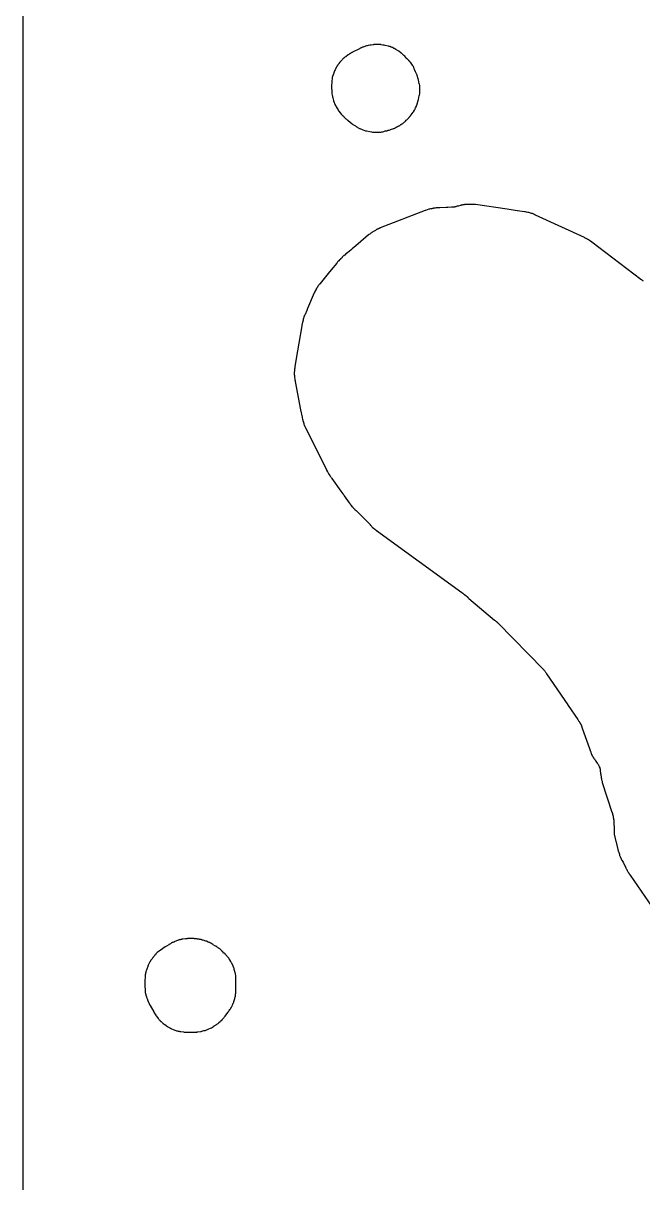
# Model space of a CAD drawing. Header units: millimetres. Extents: x 0 to 300, y 0 to 300.
# Drawn here: x -0.1 to 40.7, y 160 to 236.2 of the extents above; entities that cross this region are included whole.
import ezdxf

# ---------------------------------------------------------------- set-up
doc = ezdxf.new("R2010")
doc.units = ezdxf.units.MM
doc.layers.add('CUT', color=7, linetype='CONTINUOUS')

msp = doc.modelspace()

# ---------------------------------------------------------------- linework, layer by layer
at = {"layer": 'CUT'}
for points in [[(-0.05, 0.57), (-0.05, 299.43)], [(40.72, 219.22), (40.68, 219.25), (40.67, 219.26), (40.67, 219.27), (40.65, 219.28), (40.64, 219.28), (40.62, 219.3), (40.61, 219.31), (40.6, 219.32), (40.59, 219.32), (40.56, 219.34), (37.33, 221.79), (37.3, 221.81), (37.2, 221.88), (37.19, 221.89), (37.15, 221.92), (37.13, 221.93), (37.12, 221.94), (37.1, 221.95), (37.08, 221.96), (37.06, 221.97), (37.05, 221.98), (36.99, 222.01), (36.98, 222.02), (36.96, 222.03), (36.95, 222.03), (36.94, 222.03), (36.9, 222.05), (36.87, 222.07), (36.86, 222.08), (36.84, 222.09), (33.63, 223.57), (33.62, 223.57), (33.6, 223.58), (33.57, 223.59), (33.56, 223.6), (33.52, 223.62), (33.47, 223.64), (33.42, 223.66), (33.41, 223.66), (33.36, 223.68), (33.29, 223.7), (33.26, 223.71), (33.2, 223.73), (33.19, 223.73), (33.18, 223.73), (33.15, 223.74), (33.13, 223.74), (33.03, 223.76), (32.97, 223.77), (32.96, 223.77), (32.95, 223.78), (32.94, 223.78), (32.93, 223.78), (32.91, 223.78), (32.44, 223.85), (32.43, 223.85), (31.77, 223.95), (29.68, 224.25), (29.65, 224.25), (29.46, 224.27), (29.41, 224.27), (29.35, 224.27), (29.28, 224.27), (29.23, 224.27), (29.18, 224.27), (29.13, 224.27), (29.02, 224.26), (28.96, 224.25), (28.95, 224.25), (28.94, 224.24), (28.93, 224.24), (28.92, 224.24), (28.91, 224.24), (28.9, 224.24), (28.89, 224.23), (28.88, 224.23), (28.86, 224.23), (28.84, 224.23), (28.78, 224.22), (28.78, 224.21), (28.76, 224.21), (28.75, 224.21), (28.74, 224.21), (28.73, 224.2), (28.7, 224.19), (28.68, 224.19), (28.67, 224.19), (28.57, 224.16), (28.55, 224.16), (28.52, 224.15), (28.51, 224.15), (28.47, 224.14), (28.42, 224.12), (28.41, 224.12), (28.39, 224.11), (28.38, 224.11), (28.37, 224.11), (28.36, 224.1), (28.35, 224.1), (28.34, 224.1), (28.32, 224.1), (28.31, 224.09), (28.3, 224.09), (28.29, 224.09), (28.28, 224.09), (28.25, 224.09), (28.18, 224.09), (28.15, 224.08), (28.13, 224.08), (28.1, 224.08), (27.87, 224.07), (27.76, 224.06), (27.35, 224.04), (27.25, 224.04), (27.24, 224.04), (27.22, 224.04), (27.21, 224.04), (27.14, 224.04), (27.09, 224.04), (27.04, 224.03), (26.99, 224.02), (26.98, 224.02), (26.95, 224.01), (26.94, 224.01), (26.93, 224.01), (26.89, 224), (26.88, 224), (26.87, 223.99), (26.86, 223.99), (26.82, 223.98), (26.8, 223.98), (26.78, 223.98), (26.72, 223.97), (26.67, 223.96), (26.62, 223.95), (26.39, 223.87), (26.37, 223.86), (23.42, 222.72), (23.41, 222.71), (23.39, 222.7), (23.38, 222.7), (23.37, 222.7), (23.36, 222.69), (23.34, 222.69), (23.33, 222.68), (23.3, 222.67), (23.29, 222.67), (23.28, 222.66), (23.25, 222.65), (23.21, 222.63), (23.2, 222.62), (23.19, 222.62), (23.18, 222.61), (23.17, 222.6), (23.16, 222.59), (23.15, 222.59), (23.14, 222.58), (23.1, 222.56), (22.93, 222.46), (22.91, 222.45), (22.88, 222.43), (22.87, 222.43), (22.86, 222.42), (22.85, 222.41), (22.8, 222.37), (22.75, 222.33), (22.74, 222.32), (22.68, 222.28), (22.67, 222.28), (22.66, 222.27), (22.65, 222.26), (21.96, 221.68), (21.68, 221.43), (21.59, 221.36), (21.53, 221.31), (21.38, 221.18), (21.27, 221.09), (21.17, 221.01), (21.09, 220.94), (21.08, 220.93), (21.04, 220.9), (21.03, 220.9), (21, 220.87), (20.99, 220.87), (20.95, 220.83), (20.91, 220.79), (20.91, 220.78), (20.87, 220.74), (20.83, 220.7), (20.82, 220.69), (20.81, 220.69), (20.8, 220.68), (20.79, 220.67), (20.79, 220.66), (20.78, 220.65), (20.76, 220.63), (20.75, 220.63), (20.74, 220.62), (20.69, 220.57), (20.67, 220.54), (20.66, 220.53), (20.62, 220.49), (20.58, 220.44), (20.56, 220.41), (20.19, 219.96), (20.11, 219.86), (20.1, 219.84), (20.09, 219.83), (19.47, 219.07), (19.45, 219.05), (19.44, 219.03), (19.41, 219), (19.39, 218.98), (19.37, 218.95), (19.37, 218.94), (19.36, 218.93), (19.35, 218.92), (19.33, 218.9), (19.33, 218.89), (19.32, 218.87), (19.3, 218.85), (19.29, 218.83), (19.28, 218.82), (19.28, 218.81), (19.26, 218.78), (19.25, 218.76), (19.24, 218.75), (19.23, 218.74), (19.22, 218.72), (19.22, 218.71), (19.21, 218.7), (19.2, 218.68), (19.19, 218.66), (19.18, 218.65), (19.15, 218.59), (19.14, 218.57), (19.13, 218.54), (19.1, 218.48), (19.1, 218.47), (19.09, 218.45), (19.08, 218.45), (18.64, 217.42), (18.62, 217.38), (18.62, 217.37), (18.59, 217.29), (18.48, 217.04), (18.47, 217.01), (18.46, 217), (18.45, 216.98), (18.45, 216.97), (18.44, 216.96), (18.43, 216.94), (18.42, 216.91), (18.41, 216.89), (18.39, 216.84), (18.37, 216.79), (18.36, 216.73), (18.35, 216.7), (18.35, 216.69), (18.35, 216.68), (18.35, 216.67), (18.31, 216.5), (18.31, 216.49), (18.3, 216.45), (18.29, 216.44), (18.28, 216.4), (18.28, 216.39), (18.27, 216.35), (18.26, 216.3), (18.07, 215.16), (17.9, 214.14), (17.81, 213.6), (17.81, 213.58), (17.8, 213.57), (17.8, 213.54), (17.8, 213.5), (17.79, 213.45), (17.79, 213.44), (17.78, 213.41), (17.78, 213.39), (17.78, 213.37), (17.78, 213.33), (17.78, 213.29), (17.77, 213.25), (17.77, 213.2), (17.77, 213.16), (17.77, 213.11), (17.77, 213.06), (17.78, 213.04), (17.78, 213.02), (17.78, 213), (17.78, 212.96), (17.78, 212.94), (17.78, 212.93), (17.78, 212.92), (17.78, 212.91), (17.79, 212.89), (17.8, 212.8), (17.8, 212.79), (17.81, 212.7), (17.82, 212.69), (17.82, 212.68), (17.83, 212.63), (18.19, 210.77), (18.28, 210.3), (18.28, 210.29), (18.28, 210.28), (18.28, 210.27), (18.29, 210.24), (18.31, 210.16), (18.33, 210.09), (18.33, 210.08), (18.33, 210.07), (18.34, 210.04), (18.34, 210.03), (18.35, 210.02), (18.37, 209.96), (18.38, 209.94), (18.4, 209.87), (18.41, 209.85), (18.41, 209.84), (18.41, 209.82), (18.42, 209.79), (18.45, 209.71), (18.47, 209.68), (18.48, 209.65), (18.49, 209.64), (18.49, 209.63), (18.5, 209.6), (19.88, 206.85), (19.89, 206.83), (19.9, 206.81), (19.96, 206.71), (19.98, 206.67), (19.99, 206.64), (20, 206.62), (20.01, 206.61), (20.02, 206.59), (20.03, 206.57), (20.05, 206.55), (20.06, 206.54), (20.07, 206.52), (20.07, 206.51), (20.08, 206.5), (20.09, 206.49), (20.09, 206.48), (20.1, 206.47), (20.11, 206.45), (20.13, 206.42), (20.17, 206.36), (20.2, 206.32), (20.21, 206.3), (20.24, 206.26), (20.83, 205.44), (20.96, 205.26), (21.02, 205.18), (21.05, 205.13), (21.38, 204.67), (21.39, 204.66), (21.4, 204.65), (21.41, 204.64), (21.41, 204.63), (21.42, 204.62), (21.43, 204.61), (21.44, 204.6), (21.44, 204.59), (21.45, 204.58), (21.45, 204.57), (21.46, 204.56), (21.46, 204.55), (21.47, 204.54), (21.48, 204.53), (21.5, 204.51), (21.52, 204.48), (21.56, 204.43), (21.57, 204.42), (21.58, 204.41), (21.61, 204.38), (21.65, 204.34), (21.67, 204.32), (21.71, 204.27), (21.72, 204.26), (21.74, 204.24), (21.75, 204.23), (21.76, 204.22), (21.77, 204.21), (21.83, 204.15), (22.75, 203.23), (22.76, 203.22), (22.77, 203.21), (22.77, 203.2), (22.78, 203.19), (22.8, 203.17), (22.82, 203.15), (22.84, 203.13), (22.86, 203.11), (22.89, 203.07), (22.97, 203), (22.98, 203), (23.01, 202.97), (23.02, 202.97), (23.03, 202.96), (23.04, 202.96), (23.04, 202.95), (23.05, 202.94), (23.06, 202.94), (23.07, 202.93), (23.08, 202.92), (23.1, 202.9), (23.12, 202.89), (23.13, 202.88), (23.14, 202.88), (23.14, 202.87), (23.15, 202.87), (23.16, 202.86), (23.17, 202.86), (23.18, 202.85), (28.78, 198.78), (28.8, 198.76), (28.81, 198.76), (28.82, 198.75), (28.84, 198.73), (28.85, 198.72), (28.88, 198.7), (28.9, 198.68), (28.92, 198.67), (28.93, 198.67), (28.94, 198.66), (28.94, 198.65), (28.95, 198.65), (28.96, 198.65), (28.97, 198.64), (28.97, 198.63), (28.98, 198.63), (28.98, 198.62), (28.99, 198.62), (29, 198.61), (29.01, 198.61), (29.01, 198.6), (29.02, 198.6), (29.03, 198.59), (29.08, 198.55), (29.13, 198.5), (29.14, 198.49), (29.15, 198.48), (29.16, 198.47), (29.17, 198.47), (29.19, 198.45), (29.21, 198.42), (29.23, 198.41), (29.25, 198.38), (30.94, 196.95), (30.98, 196.93), (30.99, 196.92), (31.02, 196.89), (31.04, 196.88), (31.05, 196.87), (31.06, 196.86), (31.07, 196.86), (31.07, 196.85), (31.08, 196.85), (31.09, 196.84), (31.1, 196.82), (31.11, 196.82), (31.12, 196.81), (31.13, 196.8), (31.14, 196.79), (31.15, 196.78), (34.15, 193.72), (34.15, 193.71), (34.16, 193.7), (34.17, 193.69), (34.18, 193.69), (34.19, 193.68), (34.22, 193.64), (34.25, 193.61), (34.26, 193.59), (34.29, 193.55), (34.31, 193.51), (34.32, 193.49), (34.36, 193.42), (35.75, 191.39), (35.76, 191.38), (35.78, 191.36), (35.78, 191.35), (36.4, 190.44), (36.43, 190.39), (36.46, 190.35), (36.48, 190.32), (36.49, 190.31), (36.49, 190.3), (36.52, 190.25), (36.53, 190.24), (36.54, 190.23), (36.54, 190.21), (36.55, 190.21), (36.56, 190.19), (36.57, 190.17), (36.57, 190.16), (36.58, 190.16), (36.59, 190.14), (36.59, 190.13), (36.6, 190.13), (36.6, 190.12), (36.61, 190.11), (36.61, 190.1), (36.62, 190.09), (36.63, 190.07), (36.63, 190.06), (36.64, 190.05), (36.65, 190.03), (36.66, 190), (36.67, 189.98), (36.68, 189.96), (36.68, 189.95), (36.68, 189.94), (36.68, 189.93), (36.7, 189.85), (37.17, 188.52), (37.2, 188.45), (37.21, 188.44), (37.21, 188.43), (37.21, 188.42), (37.22, 188.41), (37.23, 188.37), (37.24, 188.35), (37.32, 188.14), (37.33, 188.13), (37.34, 188.12), (37.34, 188.1), (37.34, 188.09), (37.36, 188.06), (37.36, 188.05), (37.37, 188.02), (37.38, 188), (37.39, 187.99), (37.39, 187.98), (37.4, 187.97), (37.42, 187.95), (37.43, 187.94), (37.44, 187.92), (37.45, 187.89), (37.46, 187.88), (37.47, 187.87), (37.47, 187.86), (37.49, 187.85), (37.5, 187.84), (37.52, 187.81), (37.55, 187.76), (37.57, 187.73), (37.58, 187.72), (37.6, 187.69), (37.64, 187.63), (37.68, 187.57), (37.69, 187.56), (37.7, 187.55), (37.71, 187.53), (37.72, 187.51), (37.74, 187.47), (37.75, 187.47), (37.76, 187.45), (37.77, 187.44), (37.77, 187.43), (37.81, 187.35), (37.82, 187.33), (37.85, 187.25), (37.85, 187.24), (37.85, 187.23), (37.86, 187.19), (37.87, 187.18), (37.87, 187.17), (37.87, 187.16), (37.87, 187.15), (37.87, 187.09), (37.88, 187.02), (37.9, 186.97), (37.9, 186.96), (37.9, 186.93), (37.91, 186.92), (37.91, 186.91), (37.91, 186.9), (37.91, 186.88), (37.91, 186.87), (37.91, 186.85), (37.91, 186.84), (37.92, 186.83), (37.92, 186.82), (37.92, 186.81), (37.95, 186.63), (37.95, 186.62), (37.95, 186.61), (37.95, 186.6), (37.95, 186.57), (37.96, 186.55), (37.96, 186.54), (37.96, 186.52), (37.97, 186.47), (37.99, 186.42), (38, 186.38), (38, 186.35), (38.01, 186.33), (38.02, 186.29), (38.65, 184.35), (38.66, 184.34), (38.66, 184.33), (38.67, 184.29), (38.67, 184.28), (38.68, 184.27), (38.68, 184.24), (38.69, 184.23), (38.69, 184.22), (38.7, 184.2), (38.7, 184.19), (38.7, 184.18), (38.7, 184.17), (38.71, 184.17), (38.71, 184.16), (38.71, 184.14), (38.72, 184.13), (38.73, 184.1), (38.73, 184.09), (38.73, 184.08), (38.74, 184.07), (38.74, 184.05), (38.74, 184.01), (38.74, 183.99), (38.75, 183.93), (38.75, 183.9), (38.76, 183.89), (38.76, 183.87), (38.76, 183.86), (38.76, 183.85), (38.76, 183.84), (38.77, 183.83), (38.77, 183.82), (38.77, 183.81), (38.77, 183.8), (38.77, 183.78), (38.77, 183.76), (38.77, 183.73), (38.77, 183.71), (38.79, 183.21), (38.8, 183.1), (38.8, 183.08), (38.8, 183.07), (38.8, 183.06), (38.8, 183.04), (38.8, 183.02), (38.8, 182.95), (38.81, 182.87), (38.82, 182.84), (38.82, 182.81), (38.83, 182.78), (38.84, 182.75), (38.87, 182.58), (38.88, 182.55), (38.88, 182.53), (38.88, 182.52), (38.89, 182.51), (38.89, 182.5), (38.9, 182.46), (39.05, 181.88), (39.05, 181.87), (39.06, 181.84), (39.06, 181.82), (39.07, 181.79), (39.08, 181.76), (39.14, 181.58), (39.14, 181.57), (39.15, 181.54), (39.15, 181.53), (39.16, 181.52), (39.16, 181.51), (39.16, 181.5), (39.17, 181.47), (39.19, 181.42), (39.2, 181.4), (39.22, 181.36), (39.23, 181.35), (39.24, 181.34), (39.24, 181.33), (39.24, 181.32), (39.25, 181.29), (39.27, 181.26), (39.29, 181.22), (39.31, 181.18), (39.38, 181.06), (39.55, 180.72), (39.56, 180.7), (39.57, 180.68), (39.57, 180.67), (39.58, 180.65), (39.6, 180.6), (39.62, 180.58), (39.63, 180.57), (39.63, 180.56), (39.64, 180.54), (39.65, 180.53), (39.65, 180.52), (39.67, 180.47), (39.7, 180.43), (39.74, 180.37), (39.75, 180.35), (39.76, 180.34), (39.77, 180.33), (39.77, 180.32), (39.78, 180.31), (39.79, 180.3), (39.8, 180.28), (39.8, 180.27), (39.81, 180.26), (39.81, 180.25), (39.82, 180.24), (39.83, 180.24), (39.83, 180.23), (39.84, 180.22), (39.85, 180.21), (41.79, 177.4)]]:
    msp.add_lwpolyline(points, dxfattribs=at)
for points in [[(20.25, 231.52), (20.27, 231.44), (20.28, 231.39), (20.29, 231.36), (20.29, 231.33), (20.3, 231.27), (20.35, 231.09), (20.36, 231.07), (20.36, 231.05), (20.37, 231.03), (20.38, 230.99), (20.39, 230.98), (20.39, 230.96), (20.4, 230.95), (20.41, 230.91), (20.42, 230.89), (20.43, 230.86), (20.43, 230.85), (20.44, 230.84), (20.48, 230.76), (20.5, 230.74), (20.5, 230.73), (20.51, 230.72), (20.51, 230.71), (20.52, 230.7), (20.52, 230.69), (20.52, 230.68), (20.56, 230.62), (20.65, 230.47), (20.68, 230.42), (20.8, 230.26), (20.81, 230.25), (20.85, 230.2), (20.89, 230.15), (20.94, 230.11), (20.96, 230.09), (20.98, 230.08), (21, 230.06), (21.02, 230.04), (21.03, 230.02), (21.17, 229.89), (21.21, 229.86), (21.23, 229.85), (21.25, 229.83), (21.26, 229.82), (21.28, 229.81), (21.31, 229.77), (21.58, 229.56), (21.63, 229.52), (21.79, 229.42), (21.86, 229.37), (21.92, 229.33), (21.97, 229.3), (22.02, 229.27), (22.05, 229.26), (22.07, 229.25), (22.12, 229.23), (22.19, 229.2), (22.24, 229.18), (22.45, 229.11), (22.53, 229.09), (22.74, 229.05), (22.85, 229.03), (22.91, 229.02), (22.96, 229.02), (23, 229.02), (23.2, 229.01), (23.27, 229.01), (23.39, 229.02), (23.4, 229.02), (23.43, 229.02), (23.46, 229.02), (23.52, 229.03), (23.53, 229.03), (23.57, 229.04), (23.6, 229.04), (23.66, 229.06), (23.75, 229.09), (23.85, 229.11), (23.86, 229.11), (23.89, 229.12), (23.92, 229.13), (23.93, 229.13), (23.95, 229.14), (24.01, 229.15), (24.08, 229.17), (24.1, 229.18), (24.17, 229.2), (24.26, 229.24), (24.3, 229.25), (24.31, 229.26), (24.32, 229.26), (24.33, 229.26), (24.35, 229.27), (24.37, 229.28), (24.38, 229.28), (24.42, 229.3), (24.43, 229.3), (24.47, 229.33), (24.48, 229.33), (24.52, 229.37), (24.53, 229.37), (24.57, 229.38), (24.6, 229.4), (24.62, 229.41), (24.63, 229.42), (24.64, 229.42), (24.66, 229.43), (24.7, 229.46), (24.73, 229.48), (24.74, 229.48), (24.75, 229.49), (24.78, 229.51), (24.8, 229.52), (24.81, 229.53), (24.85, 229.55), (24.86, 229.56), (24.9, 229.58), (24.99, 229.66), (25.04, 229.7), (25.08, 229.74), (25.13, 229.79), (25.18, 229.83), (25.22, 229.87), (25.26, 229.91), (25.31, 229.95), (25.33, 229.99), (25.34, 230), (25.34, 230.01), (25.38, 230.06), (25.4, 230.08), (25.42, 230.1), (25.43, 230.11), (25.44, 230.13), (25.46, 230.15), (25.46, 230.16), (25.58, 230.32), (25.62, 230.37), (25.64, 230.4), (25.68, 230.46), (25.7, 230.5), (25.71, 230.53), (25.72, 230.55), (25.72, 230.56), (25.74, 230.61), (25.8, 230.73), (25.81, 230.77), (25.82, 230.78), (25.82, 230.79), (25.83, 230.8), (25.84, 230.83), (25.84, 230.84), (25.85, 230.85), (25.85, 230.86), (25.86, 230.89), (25.87, 230.91), (25.88, 230.96), (25.89, 231), (25.89, 231.01), (25.9, 231.04), (25.91, 231.07), (25.92, 231.09), (25.92, 231.1), (25.93, 231.15), (25.93, 231.16), (25.99, 231.41), (26, 231.44), (26.02, 231.52), (26.03, 231.6), (26.03, 231.67), (26.03, 231.93), (26.03, 232), (26.02, 232.08), (26, 232.16), (25.99, 232.19), (25.93, 232.44), (25.93, 232.45), (25.92, 232.5), (25.92, 232.51), (25.91, 232.53), (25.9, 232.56), (25.89, 232.59), (25.89, 232.6), (25.88, 232.64), (25.87, 232.7), (25.86, 232.71), (25.85, 232.75), (25.84, 232.76), (25.83, 232.8), (25.81, 232.85), (25.79, 232.88), (25.75, 232.97), (25.68, 233.13), (25.66, 233.18), (25.66, 233.19), (25.65, 233.19), (25.64, 233.24), (25.62, 233.28), (25.62, 233.29), (25.61, 233.3), (25.6, 233.32), (25.59, 233.34), (25.57, 233.36), (25.56, 233.38), (25.55, 233.39), (25.54, 233.41), (25.4, 233.6), (25.37, 233.63), (25.34, 233.66), (25.34, 233.67), (25.32, 233.69), (25.31, 233.7), (25.3, 233.73), (25.25, 233.77), (25.24, 233.78), (25.19, 233.83), (25.18, 233.84), (25.03, 234), (24.98, 234.05), (24.95, 234.07), (24.94, 234.08), (24.9, 234.12), (24.86, 234.16), (24.81, 234.2), (24.8, 234.21), (24.64, 234.33), (24.59, 234.36), (24.44, 234.45), (24.38, 234.49), (24.37, 234.49), (24.35, 234.5), (24.34, 234.5), (24.33, 234.51), (24.32, 234.51), (24.3, 234.53), (24.22, 234.57), (24.21, 234.58), (24.2, 234.58), (24.17, 234.59), (24.15, 234.6), (24.11, 234.61), (24.1, 234.62), (24.07, 234.63), (24.03, 234.64), (24.01, 234.65), (23.96, 234.66), (23.95, 234.66), (23.94, 234.66), (23.74, 234.71), (23.67, 234.73), (23.62, 234.73), (23.6, 234.73), (23.59, 234.73), (23.49, 234.75), (23.45, 234.76), (23.43, 234.76), (23.4, 234.76), (23.39, 234.76), (23.28, 234.77), (23.24, 234.77), (23.18, 234.77), (23.13, 234.77), (23.05, 234.76), (23.04, 234.76), (23, 234.76), (23, 234.75), (22.96, 234.75), (22.82, 234.73), (22.81, 234.73), (22.74, 234.73), (22.66, 234.71), (22.62, 234.7), (22.57, 234.69), (22.54, 234.68), (22.51, 234.68), (22.46, 234.66), (22.31, 234.6), (22.26, 234.59), (22.21, 234.57), (22.16, 234.55), (22.14, 234.54), (22.11, 234.52), (22.05, 234.49), (21.6, 234.26), (21.58, 234.25), (21.56, 234.24), (21.51, 234.22), (21.46, 234.19), (21.45, 234.18), (21.44, 234.17), (21.43, 234.16), (21.42, 234.16), (21.41, 234.15), (21.4, 234.15), (21.39, 234.14), (21.35, 234.12), (21.31, 234.09), (21.16, 233.97), (21.09, 233.93), (21.07, 233.91), (21.02, 233.87), (20.97, 233.83), (20.93, 233.79), (20.89, 233.74), (20.88, 233.72), (20.85, 233.69), (20.81, 233.65), (20.77, 233.6), (20.7, 233.52), (20.67, 233.48), (20.66, 233.45), (20.65, 233.44), (20.64, 233.44), (20.62, 233.39), (20.61, 233.38), (20.6, 233.36), (20.59, 233.36), (20.57, 233.34), (20.57, 233.33), (20.57, 233.32), (20.56, 233.31), (20.52, 233.25), (20.5, 233.2), (20.5, 233.19), (20.49, 233.19), (20.47, 233.15), (20.45, 233.1), (20.42, 233.05), (20.4, 233), (20.39, 232.96), (20.38, 232.94), (20.38, 232.92), (20.37, 232.89), (20.33, 232.78), (20.29, 232.66), (20.27, 232.6), (20.26, 232.53), (20.26, 232.51), (20.24, 232.38), (20.23, 232.34), (20.23, 232.29), (20.23, 232.28), (20.21, 232.11), (20.21, 232.06), (20.21, 232.01), (20.22, 231.91), (20.22, 231.9), (20.22, 231.87), (20.22, 231.85), (20.23, 231.81), (20.25, 231.69), (20.25, 231.65), (20.25, 231.59)], [(7.96, 172.66), (7.97, 172.65), (7.97, 172.62), (7.98, 172.55), (7.98, 172.54), (7.98, 172.5), (7.98, 172.49), (7.99, 172.42), (8.01, 172.37), (8.01, 172.36), (8.02, 172.32), (8.04, 172.25), (8.05, 172.23), (8.05, 172.22), (8.06, 172.18), (8.07, 172.15), (8.08, 172.12), (8.09, 172.1), (8.15, 171.94), (8.16, 171.92), (8.17, 171.89), (8.18, 171.87), (8.26, 171.71), (8.26, 171.7), (8.27, 171.69), (8.28, 171.67), (8.29, 171.65), (8.53, 171.23), (8.54, 171.21), (8.55, 171.19), (8.55, 171.18), (8.56, 171.16), (8.57, 171.16), (8.67, 171), (8.67, 170.99), (8.68, 170.98), (8.71, 170.94), (8.83, 170.79), (8.86, 170.75), (8.87, 170.74), (8.9, 170.71), (8.91, 170.7), (8.91, 170.69), (8.92, 170.68), (8.93, 170.68), (8.94, 170.67), (8.94, 170.66), (8.98, 170.62), (9, 170.6), (9.01, 170.59), (9.04, 170.56), (9.1, 170.5), (9.14, 170.47), (9.16, 170.46), (9.18, 170.44), (9.19, 170.44), (9.19, 170.43), (9.2, 170.43), (9.2, 170.42), (9.21, 170.42), (9.23, 170.41), (9.24, 170.4), (9.25, 170.39), (9.26, 170.39), (9.35, 170.32), (9.36, 170.31), (9.39, 170.29), (9.4, 170.29), (9.41, 170.28), (9.42, 170.27), (9.44, 170.26), (9.45, 170.25), (9.47, 170.24), (9.5, 170.22), (9.6, 170.17), (9.62, 170.16), (9.63, 170.15), (9.66, 170.14), (9.67, 170.14), (9.68, 170.13), (9.7, 170.12), (9.8, 170.07), (9.82, 170.06), (9.87, 170.04), (9.88, 170.04), (9.93, 170.02), (9.98, 170), (10.03, 169.98), (10.08, 169.97), (10.13, 169.96), (10.15, 169.96), (10.19, 169.95), (10.2, 169.95), (10.25, 169.94), (10.27, 169.94), (10.29, 169.94), (10.32, 169.93), (10.5, 169.91), (10.51, 169.9), (10.52, 169.9), (10.53, 169.9), (10.54, 169.9), (10.55, 169.9), (10.58, 169.9), (10.59, 169.9), (10.6, 169.9), (10.61, 169.9), (10.63, 169.9), (10.65, 169.9), (10.69, 169.89), (10.73, 169.89), (10.74, 169.89), (10.76, 169.89), (11.13, 169.89), (11.16, 169.89), (11.21, 169.89), (11.34, 169.9), (11.36, 169.9), (11.38, 169.91), (11.4, 169.91), (11.41, 169.91), (11.42, 169.91), (11.43, 169.91), (11.6, 169.93), (11.65, 169.94), (11.69, 169.95), (11.83, 169.99), (11.84, 169.99), (11.86, 170), (11.87, 170), (11.9, 170.01), (11.91, 170.01), (12.07, 170.07), (12.11, 170.08), (12.12, 170.09), (12.16, 170.1), (12.27, 170.15), (12.33, 170.18), (12.4, 170.22), (12.43, 170.24), (12.46, 170.26), (12.51, 170.3), (12.52, 170.3), (12.54, 170.32), (12.55, 170.33), (12.6, 170.36), (12.61, 170.37), (12.63, 170.38), (12.64, 170.39), (12.65, 170.4), (12.66, 170.4), (12.68, 170.41), (12.76, 170.47), (12.81, 170.51), (12.83, 170.53), (12.84, 170.54), (12.85, 170.55), (12.86, 170.56), (12.88, 170.58), (12.89, 170.58), (12.93, 170.62), (12.94, 170.63), (13.02, 170.7), (13.02, 170.71), (13.03, 170.72), (13.04, 170.73), (13.06, 170.75), (13.07, 170.76), (13.08, 170.77), (13.14, 170.83), (13.17, 170.87), (13.2, 170.91), (13.21, 170.93), (13.23, 170.95), (13.41, 171.19), (13.43, 171.21), (13.43, 171.22), (13.47, 171.28), (13.5, 171.32), (13.54, 171.38), (13.55, 171.39), (13.56, 171.41), (13.57, 171.42), (13.58, 171.43), (13.59, 171.45), (13.59, 171.46), (13.62, 171.52), (13.63, 171.53), (13.64, 171.54), (13.66, 171.57), (13.66, 171.58), (13.69, 171.62), (13.71, 171.67), (13.71, 171.68), (13.73, 171.72), (13.73, 171.73), (13.73, 171.74), (13.74, 171.76), (13.75, 171.77), (13.75, 171.78), (13.75, 171.79), (13.76, 171.8), (13.77, 171.82), (13.79, 171.87), (13.8, 171.9), (13.8, 171.91), (13.8, 171.92), (13.81, 171.93), (13.83, 171.98), (13.85, 172.03), (13.85, 172.06), (13.86, 172.09), (13.87, 172.14), (13.88, 172.18), (13.88, 172.19), (13.9, 172.26), (13.9, 172.32), (13.9, 172.33), (13.9, 172.34), (13.91, 172.39), (13.91, 172.4), (13.91, 172.41), (13.92, 172.43), (13.92, 172.45), (13.92, 172.47), (13.92, 172.48), (13.92, 172.52), (13.93, 172.52), (13.93, 172.56), (13.93, 172.57), (13.94, 172.65), (13.94, 172.7), (13.94, 173.1), (13.94, 173.22), (13.94, 173.26), (13.94, 173.29), (13.94, 173.33), (13.94, 173.36), (13.94, 173.39), (13.94, 173.41), (13.93, 173.43), (13.93, 173.44), (13.93, 173.45), (13.93, 173.47), (13.93, 173.48), (13.93, 173.5), (13.93, 173.53), (13.92, 173.59), (13.92, 173.61), (13.9, 173.69), (13.9, 173.72), (13.9, 173.74), (13.89, 173.78), (13.87, 173.86), (13.86, 173.9), (13.85, 173.93), (13.84, 173.97), (13.83, 173.99), (13.83, 174), (13.83, 174.01), (13.82, 174.06), (13.81, 174.08), (13.8, 174.12), (13.79, 174.15), (13.78, 174.16), (13.77, 174.2), (13.76, 174.21), (13.76, 174.22), (13.75, 174.25), (13.75, 174.26), (13.74, 174.27), (13.7, 174.35), (13.69, 174.36), (13.68, 174.37), (13.68, 174.38), (13.67, 174.39), (13.67, 174.4), (13.66, 174.42), (13.66, 174.43), (13.65, 174.45), (13.64, 174.45), (13.62, 174.49), (13.62, 174.5), (13.61, 174.51), (13.59, 174.54), (13.53, 174.64), (13.53, 174.65), (13.52, 174.67), (13.5, 174.69), (13.48, 174.72), (13.41, 174.81), (13.38, 174.85), (13.37, 174.86), (13.36, 174.87), (13.33, 174.91), (13.32, 174.92), (13.29, 174.95), (13.25, 174.99), (13.24, 175), (13.23, 175.01), (13.23, 175.02), (13.22, 175.03), (13.18, 175.07), (13.17, 175.08), (13.16, 175.09), (13.15, 175.09), (13.07, 175.17), (13.04, 175.2), (13.03, 175.21), (13.01, 175.23), (13, 175.24), (12.97, 175.27), (12.94, 175.31), (12.87, 175.37), (12.83, 175.39), (12.82, 175.4), (12.81, 175.4), (12.8, 175.41), (12.77, 175.43), (12.75, 175.45), (12.71, 175.48), (12.66, 175.51), (12.65, 175.51), (12.64, 175.52), (12.63, 175.53), (12.62, 175.53), (12.6, 175.54), (12.44, 175.63), (12.43, 175.64), (12.42, 175.65), (12.4, 175.66), (12.37, 175.69), (12.32, 175.72), (12.3, 175.73), (12.27, 175.74), (12.2, 175.77), (12.17, 175.79), (12.12, 175.81), (11.99, 175.86), (11.96, 175.87), (11.78, 175.93), (11.75, 175.94), (11.74, 175.94), (11.69, 175.96), (11.68, 175.96), (11.66, 175.96), (11.66, 175.97), (11.63, 175.97), (11.62, 175.97), (11.58, 175.98), (11.57, 175.98), (11.56, 175.98), (11.52, 175.99), (11.51, 175.99), (11.5, 176), (11.48, 176), (11.47, 176), (11.41, 176.01), (11.4, 176.01), (11.37, 176.02), (11.3, 176.03), (11.26, 176.03), (11.24, 176.03), (11.22, 176.03), (11.21, 176.03), (11.2, 176.03), (11.19, 176.04), (11.12, 176.04), (11.06, 176.04), (11.05, 176.04), (11.03, 176.04), (10.9, 176.04), (10.87, 176.04), (10.82, 176.04), (10.79, 176.04), (10.77, 176.04), (10.76, 176.04), (10.75, 176.03), (10.74, 176.03), (10.73, 176.03), (10.69, 176.03), (10.68, 176.03), (10.66, 176.03), (10.62, 176.03), (10.44, 176), (10.43, 176), (10.39, 175.99), (10.38, 175.99), (10.37, 175.99), (10.36, 175.98), (10.35, 175.98), (10.31, 175.97), (10.28, 175.96), (10.26, 175.96), (10.25, 175.96), (10.24, 175.95), (10.23, 175.95), (10.22, 175.95), (10.21, 175.95), (10.2, 175.95), (10.15, 175.93), (10.14, 175.93), (9.98, 175.87), (9.93, 175.85), (9.9, 175.83), (9.89, 175.83), (9.87, 175.82), (9.85, 175.81), (9.84, 175.81), (9.79, 175.79), (9.78, 175.79), (9.77, 175.78), (9.76, 175.77), (9.75, 175.77), (9.74, 175.76), (9.73, 175.76), (9.71, 175.75), (9.63, 175.7), (9.55, 175.65), (9.54, 175.65), (9.53, 175.64), (9.52, 175.63), (9.38, 175.54), (9.33, 175.51), (9.31, 175.5), (9.29, 175.49), (9.12, 175.38), (9.11, 175.37), (9.09, 175.36), (9.08, 175.35), (8.92, 175.23), (8.91, 175.23), (8.89, 175.22), (8.76, 175.12), (8.72, 175.08), (8.68, 175.03), (8.64, 174.98), (8.59, 174.93), (8.55, 174.89), (8.54, 174.87), (8.51, 174.84), (8.5, 174.82), (8.49, 174.8), (8.48, 174.79), (8.42, 174.71), (8.4, 174.69), (8.37, 174.65), (8.36, 174.64), (8.34, 174.62), (8.33, 174.59), (8.31, 174.56), (8.27, 174.51), (8.25, 174.47), (8.25, 174.46), (8.24, 174.43), (8.23, 174.42), (8.19, 174.34), (8.17, 174.3), (8.16, 174.26), (8.15, 174.24), (8.14, 174.22), (8.14, 174.21), (8.14, 174.2), (8.07, 174.02), (8.05, 173.97), (8.04, 173.94), (8.02, 173.84), (8.02, 173.83), (8.02, 173.82), (8.01, 173.81), (8.01, 173.8), (8, 173.79), (7.99, 173.73), (7.98, 173.65), (7.98, 173.63), (7.98, 173.6), (7.97, 173.54), (7.97, 173.53), (7.97, 173.52), (7.96, 173.51), (7.96, 173.49), (7.96, 173.48), (7.96, 173.46), (7.95, 173.32), (7.95, 173.28), (7.95, 173.27), (7.95, 173.24), (7.95, 172.92), (7.95, 172.9), (7.95, 172.89), (7.95, 172.86), (7.96, 172.71), (7.96, 172.68), (7.96, 172.67)]]:
    msp.add_lwpolyline(points, close=True, dxfattribs=at)

doc.saveas('drawing.dxf')
